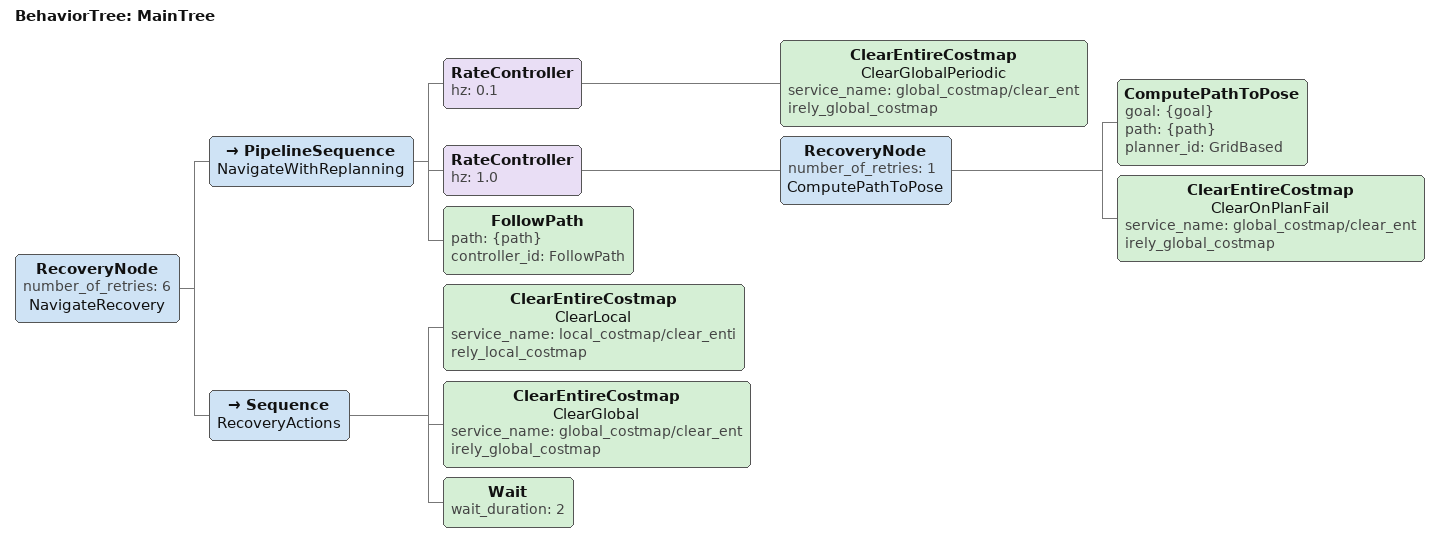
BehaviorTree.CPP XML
<root main_tree_to_execute="MainTree">
  <BehaviorTree ID="MainTree">
    <RecoveryNode number_of_retries="6" name="NavigateRecovery">
      <PipelineSequence name="NavigateWithReplanning">

        <RateController hz="0.1">
          <ClearEntireCostmap name="ClearGlobalPeriodic"
              service_name="global_costmap/clear_entirely_global_costmap"/>
        </RateController>

        <RateController hz="1.0">
          <RecoveryNode number_of_retries="1" name="ComputePathToPose">
            <ComputePathToPose goal="{goal}" path="{path}" planner_id="GridBased"/>
            <ClearEntireCostmap name="ClearOnPlanFail"
                service_name="global_costmap/clear_entirely_global_costmap"/>
          </RecoveryNode>
        </RateController>

        <FollowPath path="{path}" controller_id="FollowPath"/>

      </PipelineSequence>

      <Sequence name="RecoveryActions">
        <ClearEntireCostmap name="ClearLocal"
            service_name="local_costmap/clear_entirely_local_costmap"/>
        <ClearEntireCostmap name="ClearGlobal"
            service_name="global_costmap/clear_entirely_global_costmap"/>
        <Wait wait_duration="2"/>
      </Sequence>
    </RecoveryNode>
  </BehaviorTree>
</root>
